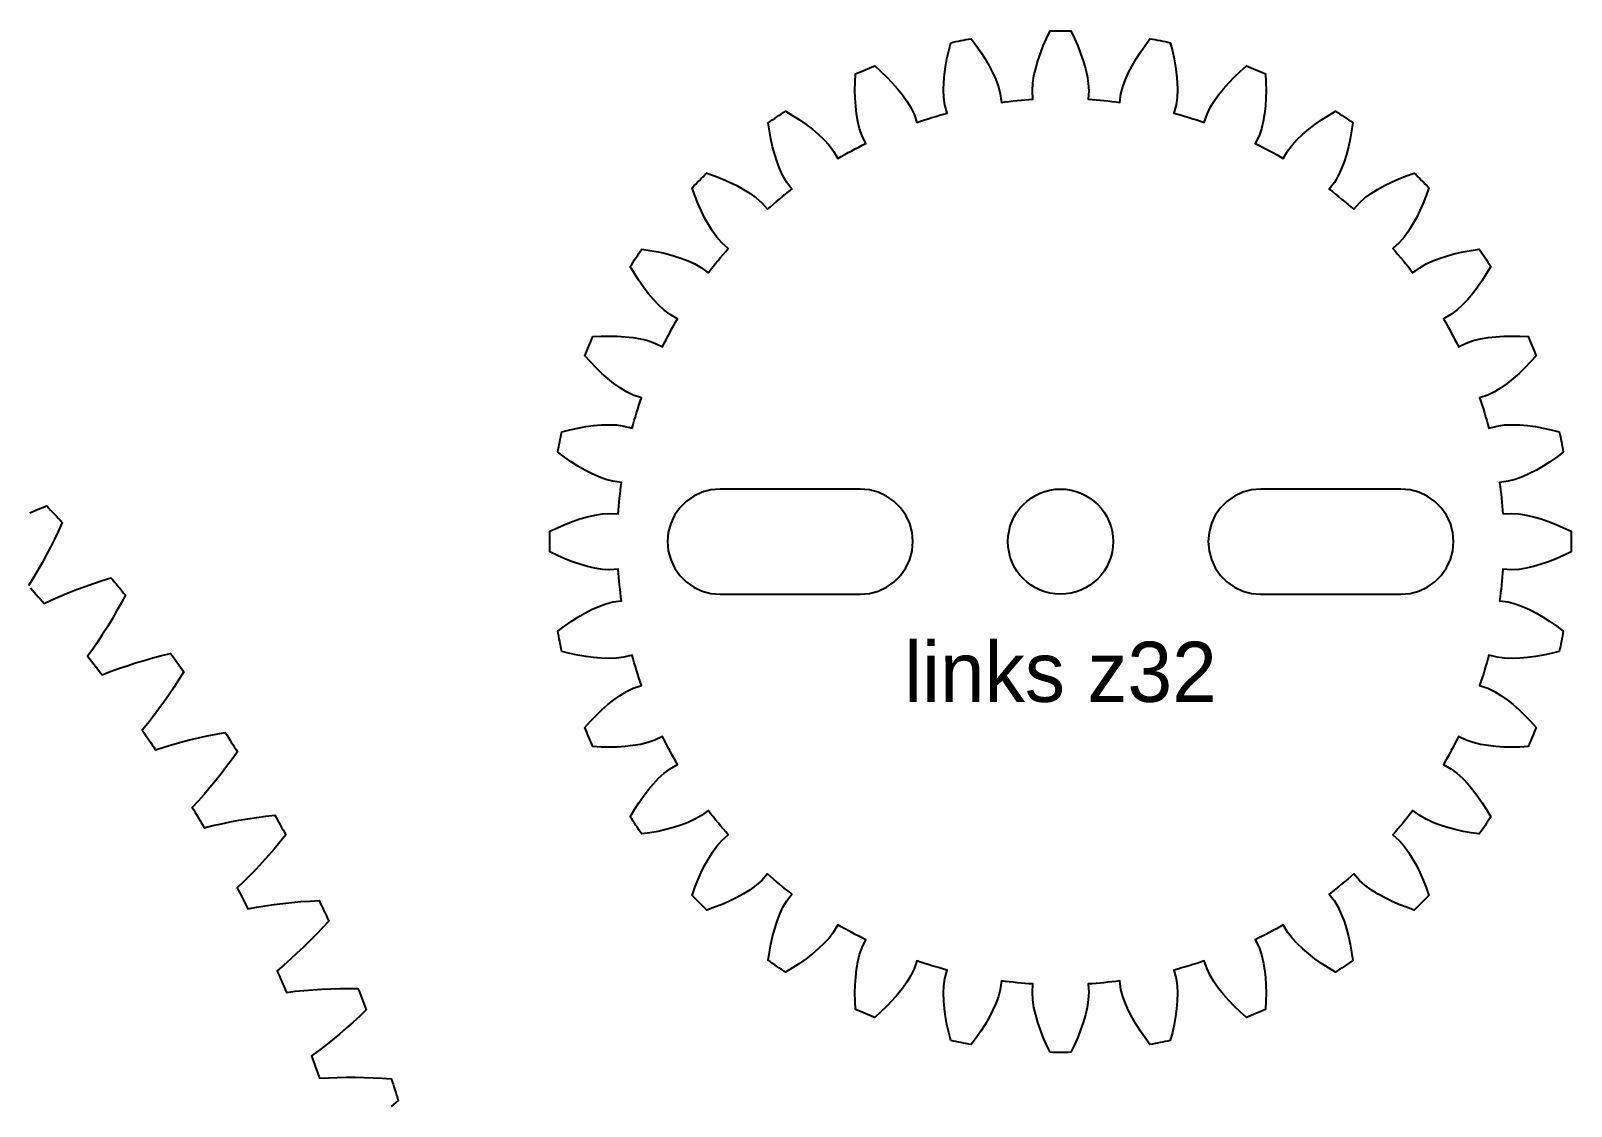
# Model space of a CAD drawing. Header units: millimetres. Extents: x 8 to 424, y 8 to 314.
# Drawn here: x 270.2 to 424, y 206.6 to 314 of the extents above; entities that cross this region are included whole.
import ezdxf
from ezdxf.enums import TextEntityAlignment as Align

# ---------------------------------------------------------------- set-up
doc = ezdxf.new("R2010")
doc.units = ezdxf.units.MM
doc.layers.add('CUT', color=1, linetype='CONTINUOUS')
doc.layers.add('LABELS', color=8, linetype='CONTINUOUS')

msp = doc.modelspace()

# ---------------------------------------------------------------- linework, layer by layer
at = {"layer": 'CUT'}
for points in [[(417.164, 265.761), (418.017, 265.814), (418.758, 265.771), (419.503, 265.651), (420.251, 265.479), (420.999, 265.264), (421.748, 265.009), (422.497, 264.718), (423.244, 264.393), (423.989, 264.035), (423.994, 263.776), (423.997, 263.517), (423.999, 263.259), (424, 263), (423.999, 262.741), (423.997, 262.483), (423.994, 262.224), (423.989, 261.965), (423.244, 261.607), (422.497, 261.282), (421.748, 260.991), (420.999, 260.736), (420.251, 260.521), (419.503, 260.349), (418.758, 260.229), (418.017, 260.186), (417.164, 260.239), (417.137, 259.845), (417.107, 259.45), (417.074, 259.056), (417.037, 258.663), (416.996, 258.269), (416.952, 257.876), (416.905, 257.484), (416.854, 257.092), (417.701, 256.978), (418.42, 256.79), (419.127, 256.528), (419.827, 256.213), (420.519, 255.856), (421.203, 255.46), (421.881, 255.029), (422.55, 254.564), (423.212, 254.067), (423.166, 253.813), (423.118, 253.558), (423.07, 253.304), (423.02, 253.05), (422.969, 252.797), (422.917, 252.543), (422.863, 252.29), (422.808, 252.037), (422.007, 251.832), (421.21, 251.659), (420.419, 251.519), (419.635, 251.416), (418.859, 251.35), (418.093, 251.328), (417.339, 251.356), (416.603, 251.458), (415.777, 251.676), (415.674, 251.295), (415.567, 250.914), (415.458, 250.534), (415.345, 250.155), (415.228, 249.777), (415.108, 249.4), (414.985, 249.024), (414.859, 248.65), (415.668, 248.372), (416.335, 248.049), (416.978, 247.653), (417.603, 247.208), (418.212, 246.723), (418.806, 246.201), (419.386, 245.646), (419.952, 245.059), (420.504, 244.443), (420.409, 244.202), (420.313, 243.962), (420.216, 243.722), (420.118, 243.483), (420.018, 243.244), (419.917, 243.006), (419.815, 242.768), (419.712, 242.531), (418.886, 242.486), (418.071, 242.471), (417.269, 242.489), (416.479, 242.54), (415.705, 242.628), (414.949, 242.755), (414.215, 242.929), (413.514, 243.173), (412.746, 243.549), (412.57, 243.194), (412.392, 242.841), (412.21, 242.49), (412.025, 242.141), (411.837, 241.793), (411.646, 241.447), (411.452, 241.102), (411.255, 240.759), (411.994, 240.329), (412.586, 239.882), (413.139, 239.368), (413.665, 238.81), (414.168, 238.215), (414.649, 237.587), (415.109, 236.93), (415.55, 236.244), (415.971, 235.532), (415.831, 235.315), (415.69, 235.098), (415.548, 234.881), (415.405, 234.666), (415.261, 234.451), (415.115, 234.237), (414.969, 234.024), (414.821, 233.811), (414.002, 233.928), (413.2, 234.073), (412.416, 234.247), (411.652, 234.451), (410.91, 234.688), (410.193, 234.96), (409.507, 235.274), (408.867, 235.65), (408.187, 236.168), (407.946, 235.855), (407.702, 235.544), (407.455, 235.235), (407.206, 234.928), (406.953, 234.624), (406.699, 234.321), (406.441, 234.021), (406.181, 233.724), (406.822, 233.158), (407.315, 232.603), (407.757, 231.992), (408.164, 231.342), (408.541, 230.66), (408.891, 229.95), (409.214, 229.215), (409.513, 228.457), (409.787, 227.677), (409.607, 227.491), (409.426, 227.305), (409.245, 227.121), (409.062, 226.938), (408.879, 226.755), (408.695, 226.574), (408.509, 226.393), (408.323, 226.213), (407.543, 226.487), (406.785, 226.786), (406.05, 227.109), (405.34, 227.459), (404.658, 227.836), (404.008, 228.243), (403.397, 228.685), (402.842, 229.178), (402.276, 229.819), (401.979, 229.559), (401.679, 229.301), (401.376, 229.047), (401.072, 228.794), (400.765, 228.545), (400.456, 228.298), (400.145, 228.054), (399.832, 227.813), (400.35, 227.133), (400.726, 226.493), (401.04, 225.807), (401.312, 225.09), (401.549, 224.348), (401.753, 223.584), (401.927, 222.8), (402.072, 221.998), (402.189, 221.179), (401.976, 221.031), (401.763, 220.885), (401.549, 220.739), (401.334, 220.595), (401.119, 220.452), (400.902, 220.31), (400.685, 220.169), (400.468, 220.029), (399.756, 220.45), (399.07, 220.891), (398.413, 221.351), (397.785, 221.832), (397.19, 222.335), (396.632, 222.861), (396.118, 223.414), (395.671, 224.006), (395.241, 224.745), (394.898, 224.548), (394.553, 224.354), (394.207, 224.163), (393.859, 223.975), (393.51, 223.79), (393.159, 223.608), (392.806, 223.43), (392.451, 223.254), (392.827, 222.486), (393.071, 221.785), (393.245, 221.051), (393.372, 220.295), (393.46, 219.521), (393.511, 218.731), (393.529, 217.929), (393.514, 217.114), (393.469, 216.288), (393.232, 216.185), (392.994, 216.083), (392.756, 215.982), (392.517, 215.882), (392.278, 215.784), (392.038, 215.687), (391.798, 215.591), (391.557, 215.496), (390.941, 216.048), (390.354, 216.614), (389.799, 217.194), (389.277, 217.788), (388.792, 218.397), (388.347, 219.022), (387.951, 219.665), (387.628, 220.332), (387.35, 221.141), (386.976, 221.015), (386.6, 220.892), (386.223, 220.772), (385.845, 220.655), (385.466, 220.542), (385.086, 220.433), (384.705, 220.326), (384.324, 220.223), (384.542, 219.397), (384.644, 218.661), (384.672, 217.907), (384.65, 217.141), (384.584, 216.365), (384.481, 215.581), (384.341, 214.79), (384.168, 213.993), (383.963, 213.192), (383.71, 213.137), (383.457, 213.083), (383.203, 213.031), (382.95, 212.98), (382.696, 212.93), (382.442, 212.882), (382.187, 212.834), (381.933, 212.788), (381.436, 213.45), (380.971, 214.119), (380.54, 214.797), (380.144, 215.481), (379.787, 216.173), (379.472, 216.873), (379.21, 217.58), (379.022, 218.299), (378.908, 219.146), (378.516, 219.095), (378.124, 219.048), (377.731, 219.004), (377.337, 218.963), (376.944, 218.926), (376.55, 218.893), (376.155, 218.863), (375.761, 218.836), (375.814, 217.983), (375.771, 217.242), (375.651, 216.497), (375.479, 215.749), (375.264, 215.001), (375.009, 214.252), (374.718, 213.503), (374.393, 212.756), (374.035, 212.011), (373.776, 212.006), (373.517, 212.003), (373.259, 212.001), (373, 212), (372.741, 212.001), (372.483, 212.003), (372.224, 212.006), (371.965, 212.011), (371.607, 212.756), (371.282, 213.503), (370.991, 214.252), (370.736, 215.001), (370.521, 215.749), (370.349, 216.497), (370.229, 217.242), (370.186, 217.983), (370.239, 218.836), (369.845, 218.863), (369.45, 218.893), (369.056, 218.926), (368.663, 218.963), (368.269, 219.004), (367.876, 219.048), (367.484, 219.095), (367.092, 219.146), (366.978, 218.299), (366.79, 217.58), (366.528, 216.873), (366.213, 216.173), (365.856, 215.481), (365.46, 214.797), (365.029, 214.119), (364.564, 213.45), (364.067, 212.788), (363.813, 212.834), (363.558, 212.882), (363.304, 212.93), (363.05, 212.98), (362.797, 213.031), (362.543, 213.083), (362.29, 213.137), (362.037, 213.192), (361.832, 213.993), (361.659, 214.79), (361.519, 215.581), (361.416, 216.365), (361.35, 217.141), (361.328, 217.907), (361.356, 218.661), (361.458, 219.397), (361.676, 220.223), (361.295, 220.326), (360.914, 220.433), (360.534, 220.542), (360.155, 220.655), (359.777, 220.772), (359.4, 220.892), (359.024, 221.015), (358.65, 221.141), (358.372, 220.332), (358.049, 219.665), (357.653, 219.022), (357.208, 218.397), (356.723, 217.788), (356.201, 217.194), (355.646, 216.614), (355.059, 216.048), (354.443, 215.496), (354.202, 215.591), (353.962, 215.687), (353.722, 215.784), (353.483, 215.882), (353.244, 215.982), (353.006, 216.083), (352.768, 216.185), (352.531, 216.288), (352.486, 217.114), (352.471, 217.929), (352.489, 218.731), (352.54, 219.521), (352.628, 220.295), (352.755, 221.051), (352.929, 221.785), (353.173, 222.486), (353.549, 223.254), (353.194, 223.43), (352.841, 223.608), (352.49, 223.79), (352.141, 223.975), (351.793, 224.163), (351.447, 224.354), (351.102, 224.548), (350.759, 224.745), (350.329, 224.006), (349.882, 223.414), (349.368, 222.861), (348.81, 222.335), (348.215, 221.832), (347.587, 221.351), (346.93, 220.891), (346.244, 220.45), (345.532, 220.029), (345.315, 220.169), (345.098, 220.31), (344.881, 220.452), (344.666, 220.595), (344.451, 220.739), (344.237, 220.885), (344.024, 221.031), (343.811, 221.179), (343.928, 221.998), (344.073, 222.8), (344.247, 223.584), (344.451, 224.348), (344.688, 225.09), (344.96, 225.807), (345.274, 226.493), (345.65, 227.133), (346.168, 227.813), (345.855, 228.054), (345.544, 228.298), (345.235, 228.545), (344.928, 228.794), (344.624, 229.047), (344.321, 229.301), (344.021, 229.559), (343.724, 229.819), (343.158, 229.178), (342.603, 228.685), (341.992, 228.243), (341.342, 227.836), (340.66, 227.459), (339.95, 227.109), (339.215, 226.786), (338.457, 226.487), (337.677, 226.213), (337.491, 226.393), (337.305, 226.574), (337.121, 226.755), (336.938, 226.938), (336.755, 227.121), (336.574, 227.305), (336.393, 227.491), (336.213, 227.677), (336.487, 228.457), (336.786, 229.215), (337.109, 229.95), (337.459, 230.66), (337.836, 231.342), (338.243, 231.992), (338.685, 232.603), (339.178, 233.158), (339.819, 233.724), (339.559, 234.021), (339.301, 234.321), (339.047, 234.624), (338.794, 234.928), (338.545, 235.235), (338.298, 235.544), (338.054, 235.855), (337.813, 236.168), (337.133, 235.65), (336.493, 235.274), (335.807, 234.96), (335.09, 234.688), (334.348, 234.451), (333.584, 234.247), (332.8, 234.073), (331.998, 233.928), (331.179, 233.811), (331.031, 234.024), (330.885, 234.237), (330.739, 234.451), (330.595, 234.666), (330.452, 234.881), (330.31, 235.098), (330.169, 235.315), (330.029, 235.532), (330.45, 236.244), (330.891, 236.93), (331.351, 237.587), (331.832, 238.215), (332.335, 238.81), (332.861, 239.368), (333.414, 239.882), (334.006, 240.329), (334.745, 240.759), (334.548, 241.102), (334.354, 241.447), (334.163, 241.793), (333.975, 242.141), (333.79, 242.49), (333.608, 242.841), (333.43, 243.194), (333.254, 243.549), (332.486, 243.173), (331.785, 242.929), (331.051, 242.755), (330.295, 242.628), (329.521, 242.54), (328.731, 242.489), (327.929, 242.471), (327.114, 242.486), (326.288, 242.531), (326.185, 242.768), (326.083, 243.006), (325.982, 243.244), (325.882, 243.483), (325.784, 243.722), (325.687, 243.962), (325.591, 244.202), (325.496, 244.443), (326.048, 245.059), (326.614, 245.646), (327.194, 246.201), (327.788, 246.723), (328.397, 247.208), (329.022, 247.653), (329.665, 248.049), (330.332, 248.372), (331.141, 248.65), (331.015, 249.024), (330.892, 249.4), (330.772, 249.777), (330.655, 250.155), (330.542, 250.534), (330.433, 250.914), (330.326, 251.295), (330.223, 251.676), (329.397, 251.458), (328.661, 251.356), (327.907, 251.328), (327.141, 251.35), (326.365, 251.416), (325.581, 251.519), (324.79, 251.659), (323.993, 251.832), (323.192, 252.037), (323.137, 252.29), (323.083, 252.543), (323.031, 252.797), (322.98, 253.05), (322.93, 253.304), (322.882, 253.558), (322.834, 253.813), (322.788, 254.067), (323.45, 254.564), (324.119, 255.029), (324.797, 255.46), (325.481, 255.856), (326.173, 256.213), (326.873, 256.528), (327.58, 256.79), (328.299, 256.978), (329.146, 257.092), (329.095, 257.484), (329.048, 257.876), (329.004, 258.269), (328.963, 258.663), (328.926, 259.056), (328.893, 259.45), (328.863, 259.845), (328.836, 260.239), (327.983, 260.186), (327.242, 260.229), (326.497, 260.349), (325.749, 260.521), (325.001, 260.736), (324.252, 260.991), (323.503, 261.282), (322.756, 261.607), (322.011, 261.965), (322.006, 262.224), (322.003, 262.483), (322.001, 262.741), (322, 263), (322.001, 263.259), (322.003, 263.517), (322.006, 263.776), (322.011, 264.035), (322.756, 264.393), (323.503, 264.718), (324.252, 265.009), (325.001, 265.264), (325.749, 265.479), (326.497, 265.651), (327.242, 265.771), (327.983, 265.814), (328.836, 265.761), (328.863, 266.155), (328.893, 266.55), (328.926, 266.944), (328.963, 267.337), (329.004, 267.731), (329.048, 268.124), (329.095, 268.516), (329.146, 268.908), (328.299, 269.022), (327.58, 269.21), (326.873, 269.472), (326.173, 269.787), (325.481, 270.144), (324.797, 270.54), (324.119, 270.971), (323.45, 271.436), (322.788, 271.933), (322.834, 272.187), (322.882, 272.442), (322.93, 272.696), (322.98, 272.95), (323.031, 273.203), (323.083, 273.457), (323.137, 273.71), (323.192, 273.963), (323.993, 274.168), (324.79, 274.341), (325.581, 274.481), (326.365, 274.584), (327.141, 274.65), (327.907, 274.672), (328.661, 274.644), (329.397, 274.542), (330.223, 274.324), (330.326, 274.705), (330.433, 275.086), (330.542, 275.466), (330.655, 275.845), (330.772, 276.223), (330.892, 276.6), (331.015, 276.976), (331.141, 277.35), (330.332, 277.628), (329.665, 277.951), (329.022, 278.347), (328.397, 278.792), (327.788, 279.277), (327.194, 279.799), (326.614, 280.354), (326.048, 280.941), (325.496, 281.557), (325.591, 281.798), (325.687, 282.038), (325.784, 282.278), (325.882, 282.517), (325.982, 282.756), (326.083, 282.994), (326.185, 283.232), (326.288, 283.469), (327.114, 283.514), (327.929, 283.529), (328.731, 283.511), (329.521, 283.46), (330.295, 283.372), (331.051, 283.245), (331.785, 283.071), (332.486, 282.827), (333.254, 282.451), (333.43, 282.806), (333.608, 283.159), (333.79, 283.51), (333.975, 283.859), (334.163, 284.207), (334.354, 284.553), (334.548, 284.898), (334.745, 285.241), (334.006, 285.671), (333.414, 286.118), (332.861, 286.632), (332.335, 287.19), (331.832, 287.785), (331.351, 288.413), (330.891, 289.07), (330.45, 289.756), (330.029, 290.468), (330.169, 290.685), (330.31, 290.902), (330.452, 291.119), (330.595, 291.334), (330.739, 291.549), (330.885, 291.763), (331.031, 291.976), (331.179, 292.189), (331.998, 292.072), (332.8, 291.927), (333.584, 291.753), (334.348, 291.549), (335.09, 291.312), (335.807, 291.04), (336.493, 290.726), (337.133, 290.35), (337.813, 289.832), (338.054, 290.145), (338.298, 290.456), (338.545, 290.765), (338.794, 291.072), (339.047, 291.376), (339.301, 291.679), (339.559, 291.979), (339.819, 292.276), (339.178, 292.842), (338.685, 293.397), (338.243, 294.008), (337.836, 294.658), (337.459, 295.34), (337.109, 296.05), (336.786, 296.785), (336.487, 297.543), (336.213, 298.323), (336.393, 298.509), (336.574, 298.695), (336.755, 298.879), (336.938, 299.062), (337.121, 299.245), (337.305, 299.426), (337.491, 299.607), (337.677, 299.787), (338.457, 299.513), (339.215, 299.214), (339.95, 298.891), (340.66, 298.541), (341.342, 298.164), (341.992, 297.757), (342.603, 297.315), (343.158, 296.822), (343.724, 296.181), (344.021, 296.441), (344.321, 296.699), (344.624, 296.953), (344.928, 297.206), (345.235, 297.455), (345.544, 297.702), (345.855, 297.946), (346.168, 298.187), (345.65, 298.867), (345.274, 299.507), (344.96, 300.193), (344.688, 300.91), (344.451, 301.652), (344.247, 302.416), (344.073, 303.2), (343.928, 304.002), (343.811, 304.821), (344.024, 304.969), (344.237, 305.115), (344.451, 305.261), (344.666, 305.405), (344.881, 305.548), (345.098, 305.69), (345.315, 305.831), (345.532, 305.971), (346.244, 305.55), (346.93, 305.109), (347.587, 304.649), (348.215, 304.168), (348.81, 303.665), (349.368, 303.139), (349.882, 302.586), (350.329, 301.994), (350.759, 301.255), (351.102, 301.452), (351.447, 301.646), (351.793, 301.837), (352.141, 302.025), (352.49, 302.21), (352.841, 302.392), (353.194, 302.57), (353.549, 302.746), (353.173, 303.514), (352.929, 304.215), (352.755, 304.949), (352.628, 305.705), (352.54, 306.479), (352.489, 307.269), (352.471, 308.071), (352.486, 308.886), (352.531, 309.712), (352.768, 309.815), (353.006, 309.917), (353.244, 310.018), (353.483, 310.118), (353.722, 310.216), (353.962, 310.313), (354.202, 310.409), (354.443, 310.504), (355.059, 309.952), (355.646, 309.386), (356.201, 308.806), (356.723, 308.212), (357.208, 307.603), (357.653, 306.978), (358.049, 306.335), (358.372, 305.668), (358.65, 304.859), (359.024, 304.985), (359.4, 305.108), (359.777, 305.228), (360.155, 305.345), (360.534, 305.458), (360.914, 305.567), (361.295, 305.674), (361.676, 305.777), (361.458, 306.603), (361.356, 307.339), (361.328, 308.093), (361.35, 308.859), (361.416, 309.635), (361.519, 310.419), (361.659, 311.21), (361.832, 312.007), (362.037, 312.808), (362.29, 312.863), (362.543, 312.917), (362.797, 312.969), (363.05, 313.02), (363.304, 313.07), (363.558, 313.118), (363.813, 313.166), (364.067, 313.212), (364.564, 312.55), (365.029, 311.881), (365.46, 311.203), (365.856, 310.519), (366.213, 309.827), (366.528, 309.127), (366.79, 308.42), (366.978, 307.701), (367.092, 306.854), (367.484, 306.905), (367.876, 306.952), (368.269, 306.996), (368.663, 307.037), (369.056, 307.074), (369.45, 307.107), (369.845, 307.137), (370.239, 307.164), (370.186, 308.017), (370.229, 308.758), (370.349, 309.503), (370.521, 310.251), (370.736, 310.999), (370.991, 311.748), (371.282, 312.497), (371.607, 313.244), (371.965, 313.989), (372.224, 313.994), (372.483, 313.997), (372.741, 313.999), (373, 314), (373.259, 313.999), (373.517, 313.997), (373.776, 313.994), (374.035, 313.989), (374.393, 313.244), (374.718, 312.497), (375.009, 311.748), (375.264, 310.999), (375.479, 310.251), (375.651, 309.503), (375.771, 308.758), (375.814, 308.017), (375.761, 307.164), (376.155, 307.137), (376.55, 307.107), (376.944, 307.074), (377.337, 307.037), (377.731, 306.996), (378.124, 306.952), (378.516, 306.905), (378.908, 306.854), (379.022, 307.701), (379.21, 308.42), (379.472, 309.127), (379.787, 309.827), (380.144, 310.519), (380.54, 311.203), (380.971, 311.881), (381.436, 312.55), (381.933, 313.212), (382.187, 313.166), (382.442, 313.118), (382.696, 313.07), (382.95, 313.02), (383.203, 312.969), (383.457, 312.917), (383.71, 312.863), (383.963, 312.808), (384.168, 312.007), (384.341, 311.21), (384.481, 310.419), (384.584, 309.635), (384.65, 308.859), (384.672, 308.093), (384.644, 307.339), (384.542, 306.603), (384.324, 305.777), (384.705, 305.674), (385.086, 305.567), (385.466, 305.458), (385.845, 305.345), (386.223, 305.228), (386.6, 305.108), (386.976, 304.985), (387.35, 304.859), (387.628, 305.668), (387.951, 306.335), (388.347, 306.978), (388.792, 307.603), (389.277, 308.212), (389.799, 308.806), (390.354, 309.386), (390.941, 309.952), (391.557, 310.504), (391.798, 310.409), (392.038, 310.313), (392.278, 310.216), (392.517, 310.118), (392.756, 310.018), (392.994, 309.917), (393.232, 309.815), (393.469, 309.712), (393.514, 308.886), (393.529, 308.071), (393.511, 307.269), (393.46, 306.479), (393.372, 305.705), (393.245, 304.949), (393.071, 304.215), (392.827, 303.514), (392.451, 302.746), (392.806, 302.57), (393.159, 302.392), (393.51, 302.21), (393.859, 302.025), (394.207, 301.837), (394.553, 301.646), (394.898, 301.452), (395.241, 301.255), (395.671, 301.994), (396.118, 302.586), (396.632, 303.139), (397.19, 303.665), (397.785, 304.168), (398.413, 304.649), (399.07, 305.109), (399.756, 305.55), (400.468, 305.971), (400.685, 305.831), (400.902, 305.69), (401.119, 305.548), (401.334, 305.405), (401.549, 305.261), (401.763, 305.115), (401.976, 304.969), (402.189, 304.821), (402.072, 304.002), (401.927, 303.2), (401.753, 302.416), (401.549, 301.652), (401.312, 300.91), (401.04, 300.193), (400.726, 299.507), (400.35, 298.867), (399.832, 298.187), (400.145, 297.946), (400.456, 297.702), (400.765, 297.455), (401.072, 297.206), (401.376, 296.953), (401.679, 296.699), (401.979, 296.441), (402.276, 296.181), (402.842, 296.822), (403.397, 297.315), (404.008, 297.757), (404.658, 298.164), (405.34, 298.541), (406.05, 298.891), (406.785, 299.214), (407.543, 299.513), (408.323, 299.787), (408.509, 299.607), (408.695, 299.426), (408.879, 299.245), (409.062, 299.062), (409.245, 298.879), (409.426, 298.695), (409.607, 298.509), (409.787, 298.323), (409.513, 297.543), (409.214, 296.785), (408.891, 296.05), (408.541, 295.34), (408.164, 294.658), (407.757, 294.008), (407.315, 293.397), (406.822, 292.842), (406.181, 292.276), (406.441, 291.979), (406.699, 291.679), (406.953, 291.376), (407.206, 291.072), (407.455, 290.765), (407.702, 290.456), (407.946, 290.145), (408.187, 289.832), (408.867, 290.35), (409.507, 290.726), (410.193, 291.04), (410.91, 291.312), (411.652, 291.549), (412.416, 291.753), (413.2, 291.927), (414.002, 292.072), (414.821, 292.189), (414.969, 291.976), (415.115, 291.763), (415.261, 291.549), (415.405, 291.334), (415.548, 291.119), (415.69, 290.902), (415.831, 290.685), (415.971, 290.468), (415.55, 289.756), (415.109, 289.07), (414.649, 288.413), (414.168, 287.785), (413.665, 287.19), (413.139, 286.632), (412.586, 286.118), (411.994, 285.671), (411.255, 285.241), (411.452, 284.898), (411.646, 284.553), (411.837, 284.207), (412.025, 283.859), (412.21, 283.51), (412.392, 283.159), (412.57, 282.806), (412.746, 282.451), (413.514, 282.827), (414.215, 283.071), (414.949, 283.245), (415.705, 283.372), (416.479, 283.46), (417.269, 283.511), (418.071, 283.529), (418.886, 283.514), (419.712, 283.469), (419.815, 283.232), (419.917, 282.994), (420.018, 282.756), (420.118, 282.517), (420.216, 282.278), (420.313, 282.038), (420.409, 281.798), (420.504, 281.557), (419.952, 280.941), (419.386, 280.354), (418.806, 279.799), (418.212, 279.277), (417.603, 278.792), (416.978, 278.347), (416.335, 277.951), (415.668, 277.628), (414.859, 277.35), (414.985, 276.976), (415.108, 276.6), (415.228, 276.223), (415.345, 275.845), (415.458, 275.466), (415.567, 275.086), (415.674, 274.705), (415.777, 274.324), (416.603, 274.542), (417.339, 274.644), (418.093, 274.672), (418.859, 274.65), (419.635, 274.584), (420.419, 274.481), (421.21, 274.341), (422.007, 274.168), (422.808, 273.963), (422.863, 273.71), (422.917, 273.457), (422.969, 273.203), (423.02, 272.95), (423.07, 272.696), (423.118, 272.442), (423.166, 272.187), (423.212, 271.933), (422.55, 271.436), (421.881, 270.971), (421.203, 270.54), (420.519, 270.144), (419.827, 269.787), (419.127, 269.472), (418.42, 269.21), (417.701, 269.022), (416.854, 268.908), (416.905, 268.516), (416.952, 268.124), (416.996, 267.731), (417.037, 267.337), (417.074, 266.944), (417.107, 266.55), (417.137, 266.155)], [(353, 268.25), (339, 268.25), (338.088, 268.17), (337.204, 267.933), (336.375, 267.547), (335.625, 267.022), (334.978, 266.375), (334.453, 265.625), (334.067, 264.796), (333.83, 263.912), (333.75, 263), (333.83, 262.088), (334.067, 261.204), (334.453, 260.375), (334.978, 259.625), (335.625, 258.978), (336.375, 258.453), (337.204, 258.067), (338.088, 257.83), (339, 257.75), (353, 257.75), (353.912, 257.83), (354.796, 258.067), (355.625, 258.453), (356.375, 258.978), (357.022, 259.625), (357.547, 260.375), (357.933, 261.204), (358.17, 262.088), (358.25, 263), (358.17, 263.912), (357.933, 264.796), (357.547, 265.625), (357.022, 266.375), (356.375, 267.022), (355.625, 267.547), (354.796, 267.933), (353.912, 268.17)], [(393, 257.75), (407, 257.75), (407.912, 257.83), (408.796, 258.067), (409.625, 258.453), (410.375, 258.978), (411.022, 259.625), (411.547, 260.375), (411.933, 261.204), (412.17, 262.088), (412.25, 263), (412.17, 263.912), (411.933, 264.796), (411.547, 265.625), (411.022, 266.375), (410.375, 267.022), (409.625, 267.547), (408.796, 267.933), (407.912, 268.17), (407, 268.25), (393, 268.25), (392.088, 268.17), (391.204, 267.933), (390.375, 267.547), (389.625, 267.022), (388.978, 266.375), (388.453, 265.625), (388.067, 264.796), (387.83, 263.912), (387.75, 263), (387.83, 262.088), (388.067, 261.204), (388.453, 260.375), (388.978, 259.625), (389.625, 258.978), (390.375, 258.453), (391.204, 258.067), (392.088, 257.83)]]:
    msp.add_lwpolyline(points, close=True, dxfattribs=at)
for points in [[(270.059, 265.888), (270.901, 266.23), (271.753, 266.56), (271.948, 266.354), (272.143, 266.148), (272.338, 265.942), (272.532, 265.736), (272.726, 265.529), (272.92, 265.322), (273.113, 265.114), (273.306, 264.906), (272.923, 264.077), (272.529, 263.258), (272.124, 262.451), (271.708, 261.655), (271.28, 260.871), (270.839, 260.1), (270.387, 259.342), (269.921, 258.598)], [(270.117, 258.378), (270.313, 258.158), (270.509, 257.938), (270.704, 257.717), (270.898, 257.496), (271.092, 257.274), (271.286, 257.052), (271.479, 256.83), (272.276, 257.199), (273.085, 257.553), (273.905, 257.893), (274.737, 258.219), (275.578, 258.533), (276.43, 258.833), (277.292, 259.121), (278.162, 259.397), (278.344, 259.18), (278.526, 258.962), (278.708, 258.744), (278.889, 258.526), (279.069, 258.307), (279.249, 258.088), (279.429, 257.869), (279.608, 257.649), (279.174, 256.846), (278.73, 256.054), (278.275, 255.273), (277.809, 254.505), (277.333, 253.75), (276.845, 253.008), (276.346, 252.279), (275.834, 251.566), (276.016, 251.334), (276.198, 251.102), (276.379, 250.87), (276.56, 250.638), (276.74, 250.405), (276.92, 250.171), (277.1, 249.938), (277.279, 249.704), (278.097, 250.022), (278.926, 250.324), (279.767, 250.612), (280.617, 250.886), (281.477, 251.146), (282.345, 251.392), (283.223, 251.626), (284.109, 251.846), (284.278, 251.618), (284.445, 251.389), (284.613, 251.16), (284.78, 250.931), (284.946, 250.702), (285.112, 250.472), (285.278, 250.242), (285.443, 250.011), (284.959, 249.236), (284.466, 248.474), (283.963, 247.723), (283.45, 246.986), (282.927, 246.262), (282.394, 245.552), (281.85, 244.857), (281.294, 244.177), (281.462, 243.934), (281.628, 243.691), (281.795, 243.448), (281.961, 243.205), (282.126, 242.961), (282.291, 242.717), (282.455, 242.472), (282.619, 242.227), (283.456, 242.494), (284.302, 242.744), (285.159, 242.978), (286.025, 243.198), (286.899, 243.403), (287.782, 243.595), (288.672, 243.772), (289.571, 243.937), (289.724, 243.699), (289.877, 243.46), (290.03, 243.221), (290.182, 242.981), (290.334, 242.742), (290.485, 242.502), (290.636, 242.262), (290.786, 242.022), (290.255, 241.279), (289.715, 240.549), (289.166, 239.831), (288.608, 239.128), (288.04, 238.438), (287.463, 237.763), (286.877, 237.103), (286.28, 236.459), (286.431, 236.207), (286.583, 235.954), (286.733, 235.701), (286.884, 235.447), (287.033, 235.194), (287.182, 234.94), (287.331, 234.685), (287.479, 234.431), (288.331, 234.644), (289.192, 234.84), (290.061, 235.02), (290.939, 235.185), (291.825, 235.335), (292.718, 235.471), (293.618, 235.592), (294.525, 235.7), (294.663, 235.453), (294.801, 235.205), (294.938, 234.957), (295.075, 234.708), (295.211, 234.46), (295.347, 234.211), (295.483, 233.962), (295.618, 233.712), (295.041, 233.004), (294.456, 232.31), (293.863, 231.628), (293.262, 230.961), (292.652, 230.308), (292.034, 229.671), (291.407, 229.049), (290.771, 228.444), (290.906, 228.182), (291.041, 227.921), (291.176, 227.658), (291.31, 227.396), (291.443, 227.133), (291.576, 226.871), (291.709, 226.607), (291.84, 226.344), (292.704, 226.503), (293.575, 226.645), (294.455, 226.77), (295.341, 226.88), (296.234, 226.974), (297.134, 227.053), (298.04, 227.118), (298.952, 227.169), (299.074, 226.913), (299.196, 226.657), (299.318, 226.401), (299.439, 226.144), (299.559, 225.888), (299.679, 225.631), (299.799, 225.373), (299.918, 225.116), (299.297, 224.446), (298.67, 223.789), (298.035, 223.146), (297.393, 222.518), (296.744, 221.905), (296.087, 221.307), (295.422, 220.726), (294.749, 220.162), (294.868, 219.893), (294.987, 219.623), (295.104, 219.353), (295.222, 219.083), (295.338, 218.812), (295.455, 218.542), (295.57, 218.271), (295.685, 218), (296.557, 218.104), (297.436, 218.191), (298.321, 218.261), (299.212, 218.314), (300.11, 218.352), (301.013, 218.375), (301.921, 218.383), (302.834, 218.376), (302.94, 218.113), (303.046, 217.85), (303.151, 217.587), (303.256, 217.323), (303.36, 217.059), (303.464, 216.795), (303.567, 216.531), (303.669, 216.267), (303.008, 215.637), (302.341, 215.021), (301.667, 214.419), (300.987, 213.833), (300.3, 213.261), (299.607, 212.706), (298.907, 212.168), (298.2, 211.647), (298.302, 211.371), (298.403, 211.094), (298.504, 210.817), (298.604, 210.54), (298.703, 210.263), (298.802, 209.986), (298.901, 209.708), (298.998, 209.43), (299.875, 209.48), (300.757, 209.511), (301.645, 209.525), (302.539, 209.523), (303.437, 209.504), (304.339, 209.47), (305.246, 209.421), (306.157, 209.357), (306.247, 209.088), (306.335, 208.819), (306.424, 208.549), (306.512, 208.28), (306.599, 208.01), (306.686, 207.74), (306.772, 207.47), (306.858, 207.2), (306.159, 206.612)]]:
    msp.add_lwpolyline(points, dxfattribs=at)
msp.add_circle((373, 263), 5.25, dxfattribs=at)

# ---------------------------------------------------------------- texts
at = {"layer": 'LABELS'}
msp.add_text('links z32', height=6, dxfattribs=at).set_placement((373, 247), align=Align.CENTER)

doc.saveas('drawing.dxf')
